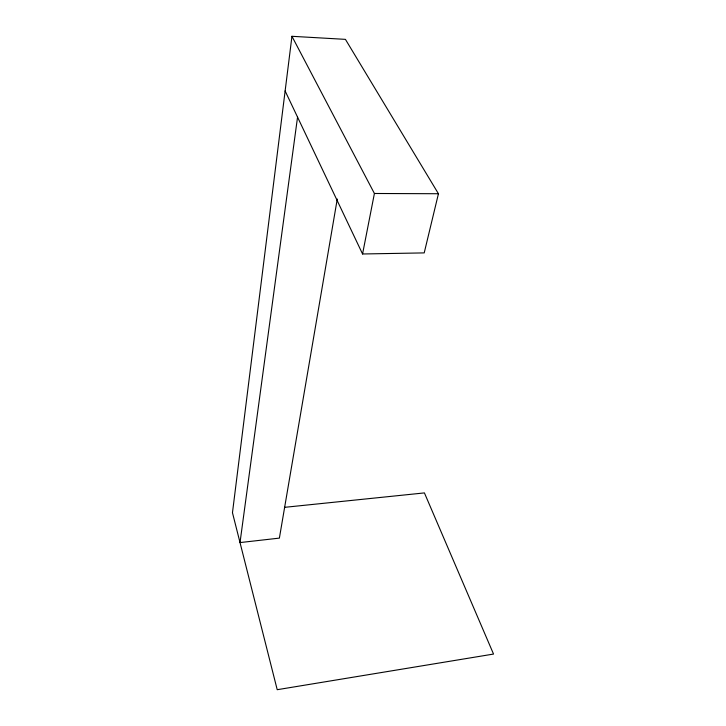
<?xml version="1.0" encoding="UTF-8"?>
<svg xmlns="http://www.w3.org/2000/svg" width="726" height="726" viewBox="0 0 726 726"><rect width="100%" height="100%" fill="white"/><g stroke="black" fill="none" stroke-linecap="round" stroke-linejoin="round"><path stroke-width="1.09" d="M285.127 90.968L362.564 253.982L424.211 252.902L438.44 193.733L345.422 39.358L291.952 36.3L232.465 512.71L277.214 689.7L493.535 654.062L424.42 492.909L284.447 507.347M297.551 117.122L240.016 542.576L279.383 538.111L337.263 199.024M362.564 253.982L374.407 193.488L291.952 36.3M374.407 193.488L438.44 193.733"/></g></svg>
